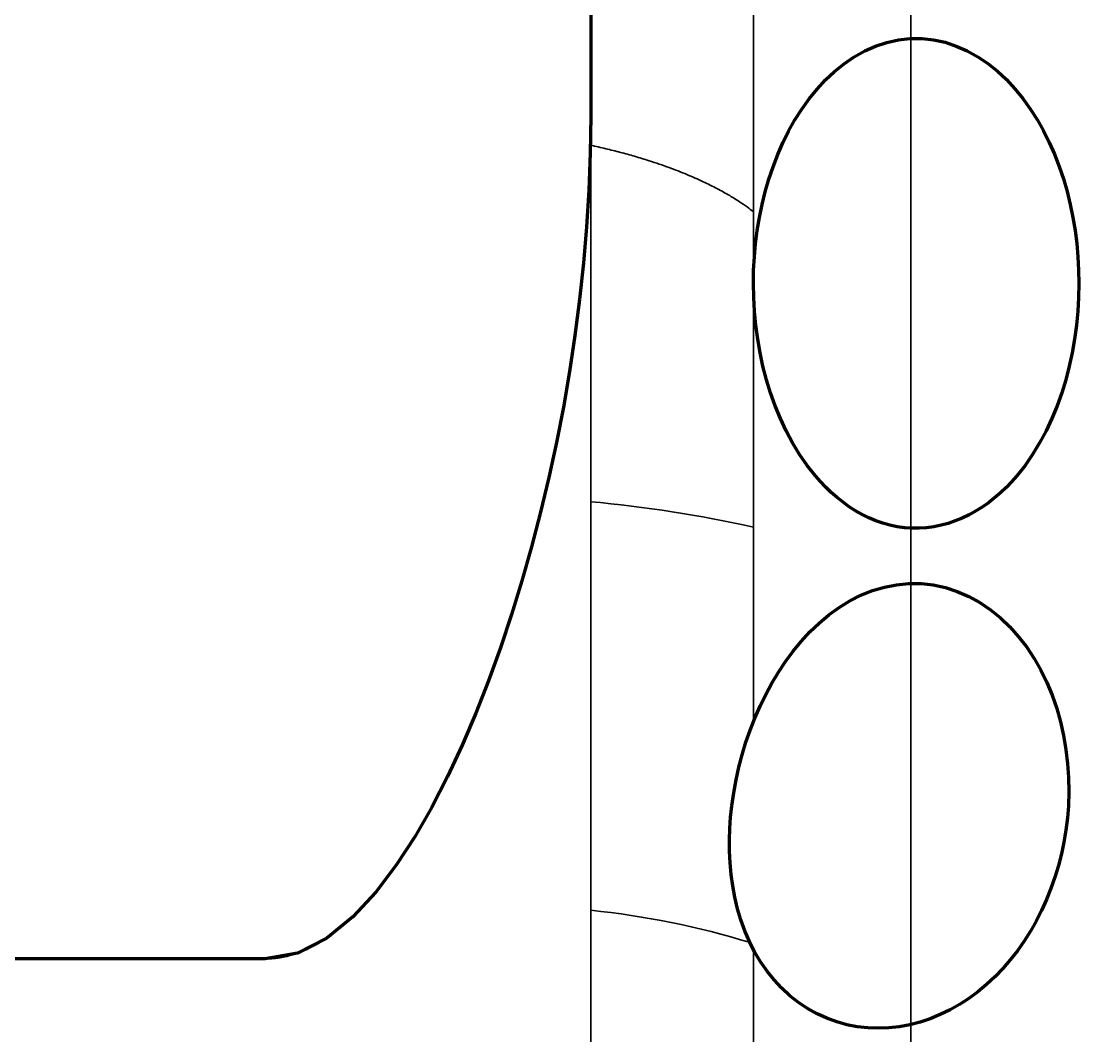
# Model space of a CAD drawing. Extents: x 23 to 417, y 3 to 294.
# Drawn here: x 146.487 to 147.007, y 95.929 to 96.428 of the extents above; entities that cross this region are included whole.
import ezdxf

# ---------------------------------------------------------------- set-up
doc = ezdxf.new("R2010")
doc.units = 0
doc.linetypes.add('DASHED', pattern=[15, 12, -3])
doc.layers.get('0').update_dxf_attribs({"lineweight": 13})

# ---------------------------------------------------------------- blocks, each defined once
blk = doc.blocks.new('BLOCK4554')
at = {"color": 7, "lineweight": 35}
blk.add_line((31.22, -6.5075), (31.22, -63.5075), dxfattribs=at)
at = {"color": 7, "lineweight": 35, "ltscale": 0.087136}
blk.add_line((30.4333, -14.6552), (30.4333, -11.1697), dxfattribs=at)
at = {"color": 7, "lineweight": 35, "ltscale": 0.045038}
blk.add_line((30.8333, -15.0658), (30.8333, -13.2643), dxfattribs=at)
at = {"color": 7, "lineweight": 35, "ltscale": 0.094332}
blk.add_line((30.4333, -18.4285), (30.4333, -14.6552), dxfattribs=at)
at = {"color": 7, "lineweight": 35, "ltscale": 0.033789}
blk.add_line((30.8333, -16.1431), (30.8333, -14.7916), dxfattribs=at)
at = {"color": 7, "lineweight": 35, "ltscale": 0.008818}
blk.add_line((30.8333, -17.0553), (30.8333, -16.7025), dxfattribs=at)
at = {"color": 7, "lineweight": 35, "ltscale": 0.21}
blk.add_line((21.2333, -16.7256), (29.6333, -16.7256), dxfattribs=at)
at = {"color": 7, "lineweight": 35}
for centre, radius, start, end in [((30.1402, -18.7874), 3.1986, 77.4855, 84.756), ((31.6099, -16.4528), 0.836, 154.2529, 172.9076), ((30.9197, -16.3109), 0.6888, 334.3028, 356.779), ((30.2297, -18.6204), 2.0245, 72.8747, 84.2285)]:
    blk.add_arc(centre, radius, start, end, dxfattribs=at)
for points, degree, knots in [([(31.6333, -15.0658), (31.6333, -14.9605), (31.618, -14.8552), (31.5873, -14.7527), (31.5162, -14.6139), (31.4069, -14.5184), (31.3679, -14.4936), (31.3095, -14.4701), (31.2487, -14.4636), (31.2314, -14.4632), (31.1967, -14.4651), (31.1627, -14.4726), (31.1455, -14.4778), (31.0824, -14.5025), (31.0258, -14.5444), (30.9891, -14.5827), (30.917, -14.6807), (30.8701, -14.7974), (30.8514, -14.8661), (30.8379, -14.9481), (30.8339, -15.0309), (30.8335, -15.0425), (30.8333, -15.0542), (30.8333, -15.0658)], 5, [0, 0, 0, 0, 0, 0, 0.744742, 0.744742, 0.744742, 1.096195, 1.096195, 1.096195, 1.232726, 1.232726, 1.232726, 1.373218, 1.373218, 1.373218, 1.765307, 1.765307, 1.765307, 2.269, 2.269, 2.269, 2.351403, 2.351403, 2.351403, 2.351403, 2.351403, 2.351403]), ([(29.6333, -16.7256), (29.6503, -16.7256), (29.6673, -16.724), (29.6845, -16.7206), (29.7278, -16.7083), (29.7682, -16.6871), (29.7924, -16.671), (29.8725, -16.6079), (29.9377, -16.5262), (29.9794, -16.4648), (30.0666, -16.3173), (30.1379, -16.1592), (30.1742, -16.0691), (30.2439, -15.8753), (30.3006, -15.6746), (30.327, -15.5679), (30.3786, -15.3256), (30.4129, -15.0768), (30.4262, -14.9374), (30.4333, -14.7967), (30.4333, -14.6552)], 5, [0, 0, 0, 0, 0, 0, 0.13608, 0.13608, 0.13608, 0.358259, 0.358259, 0.358259, 0.934728, 0.934728, 0.934728, 1.667076, 1.667076, 1.667076, 2.473026, 2.473026, 2.473026, 3.473246, 3.473246, 3.473246, 3.473246, 3.473246, 3.473246]), ([(30.4335, -14.7265), (30.4458, -14.7292), (30.4702, -14.7347), (30.5062, -14.7437), (30.5417, -14.7535), (30.5817, -14.7658), (30.6247, -14.7804), (30.669, -14.7977), (30.7085, -14.8151), (30.7437, -14.8325), (30.7733, -14.849), (30.7976, -14.8641), (30.817, -14.8774), (30.8282, -14.886), (30.8333, -14.8901)], 3, [0, 0, 0, 0, 0.0379337, 0.0750024, 0.1110979, 0.1485018, 0.2005719, 0.2473425, 0.2910748, 0.3301479, 0.3648475, 0.3929575, 0.4157533, 0.435348, 0.435348, 0.435348, 0.435348]), ([(30.9858, -15.5386), (30.9442, -15.4893), (30.91, -15.432), (30.8832, -15.3699), (30.8532, -15.2719), (30.8383, -15.1702), (30.835, -15.1354), (30.8333, -15.1006), (30.8333, -15.0658)], 5, [0, 0, 0, 0, 0, 0, 0.4822752, 0.4822752, 0.4822752, 0.7282079, 0.7282079, 0.7282079, 0.7282079, 0.7282079, 0.7282079]), ([(31.4808, -15.5386), (31.5224, -15.4893), (31.5566, -15.432), (31.5834, -15.3699), (31.6134, -15.2719), (31.6283, -15.1702), (31.6316, -15.1354), (31.6333, -15.1006), (31.6333, -15.0658)], 5, [0, 0, 0, 0, 0, 0, 0.4822752, 0.4822752, 0.4822752, 0.7282079, 0.7282079, 0.7282079, 0.7282079, 0.7282079, 0.7282079]), ([(31.4808, -15.5386), (31.4484, -15.5771), (31.4114, -15.6103), (31.3702, -15.6371), (31.3093, -15.6617), (31.2459, -15.6681), (31.2285, -15.6685), (31.1943, -15.6664), (31.1606, -15.6588), (31.144, -15.6537), (31.1153, -15.6424), (31.088, -15.6275), (31.0762, -15.6202), (31.0536, -15.6046), (31.0323, -15.5869), (31.022, -15.5775), (31.0086, -15.5642), (30.9958, -15.5501), (30.9924, -15.5463), (30.9891, -15.5425), (30.9858, -15.5386)], 5, [0, 0, 0, 0, 0, 0, 0.3710739, 0.3710739, 0.3710739, 0.5083123, 0.5083123, 0.5083123, 0.6446719, 0.6446719, 0.6446719, 0.7512568, 0.7512568, 0.7512568, 0.8578417, 0.8578417, 0.8578417, 0.8966144, 0.8966144, 0.8966144, 0.8966144, 0.8966144, 0.8966144]), ([(30.8569, -16.0897), (30.8633, -16.0765), (30.8701, -16.0635), (30.8771, -16.0506), (30.9011, -16.0095), (30.9286, -15.9705), (30.9494, -15.9449), (31.0054, -15.8856), (31.0723, -15.8399), (31.1159, -15.819), (31.1789, -15.8023), (31.2429, -15.8026), (31.2601, -15.804), (31.2939, -15.8092), (31.3269, -15.8192), (31.3432, -15.8254), (31.4086, -15.8556), (31.4665, -15.9041), (31.5041, -15.9494), (31.5649, -16.0505), (31.5983, -16.1675), (31.608, -16.2278), (31.611, -16.2889), (31.6075, -16.3496)], 5, [0.412971, 0.412971, 0.412971, 0.412971, 0.412971, 0.412971, 0.525083, 0.525083, 0.525083, 0.777744, 0.777744, 0.777744, 1.151712, 1.151712, 1.151712, 1.288344, 1.288344, 1.288344, 1.42442, 1.42442, 1.42442, 1.853249, 1.853249, 1.853249, 2.27546, 2.27546, 2.27546, 2.27546, 2.27546, 2.27546]), ([(30.7803, -16.3496), (30.776, -16.3842), (30.7735, -16.4192), (30.7731, -16.4547), (30.7767, -16.5239), (30.7902, -16.5928), (30.7993, -16.6257), (30.8167, -16.6725), (30.8401, -16.7158), (30.8482, -16.7292), (30.8653, -16.7549), (30.8847, -16.7785), (30.8949, -16.7898), (30.9192, -16.8138), (30.9457, -16.8345), (30.9613, -16.845), (31.0093, -16.8728), (31.0614, -16.8899), (31.0972, -16.8963), (31.1904, -16.9005), (31.2823, -16.8739), (31.3358, -16.8471), (31.4152, -16.7889), (31.4802, -16.7116), (31.5028, -16.6795), (31.5229, -16.6453), (31.5403, -16.6095)], 5, [0, 0, 0, 0, 0, 0, 0.260657, 0.260657, 0.260657, 0.505402, 0.505402, 0.505402, 0.619139, 0.619139, 0.619139, 0.732876, 0.732876, 0.732876, 0.877311, 0.877311, 0.877311, 1.166086, 1.166086, 1.166086, 1.61963, 1.61963, 1.61963, 1.901999, 1.901999, 1.901999, 1.901999, 1.901999, 1.901999])]:
    blk.add_open_spline(points, degree=degree, knots=knots, dxfattribs=at)
blk = doc.blocks.new('BLOCK4568')
at = {"color": 7, "linetype": 'DASHED', "lineweight": 140, "ltscale": 0.000758189}
blk.add_line((31.1552, -15.8121), (31.185, -15.8062), dxfattribs=at)
at = {"color": 7, "linetype": 'DASHED', "lineweight": 140, "ltscale": 0.000756392}
blk.add_line((31.185, -15.8062), (31.2151, -15.8033), dxfattribs=at)
at = {"color": 7, "linetype": 'DASHED', "lineweight": 140, "ltscale": 0.00075714}
blk.add_line((31.2151, -15.8033), (31.2454, -15.8035), dxfattribs=at)
at = {"color": 7, "linetype": 'DASHED', "lineweight": 140, "ltscale": 0.000758813}
blk.add_line((31.2454, -15.8035), (31.2756, -15.8069), dxfattribs=at)
at = {"color": 7, "linetype": 'DASHED', "lineweight": 140, "ltscale": 0.000759849}
blk.add_line((31.2756, -15.8069), (31.3053, -15.8133), dxfattribs=at)
at = {"color": 7, "linetype": 'DASHED', "lineweight": 140, "ltscale": 0.00076889}
blk.add_line((31.0703, -15.8461), (31.0977, -15.8322), dxfattribs=at)
at = {"color": 7, "linetype": 'DASHED', "lineweight": 140, "ltscale": 0.000764795}
blk.add_line((31.0977, -15.8322), (31.1261, -15.8208), dxfattribs=at)
at = {"color": 7, "linetype": 'DASHED', "lineweight": 140, "ltscale": 0.000761081}
blk.add_line((31.1261, -15.8208), (31.1552, -15.8121), dxfattribs=at)
at = {"color": 7, "linetype": 'DASHED', "lineweight": 140, "ltscale": 0.000765307}
blk.add_line((31.3053, -15.8133), (31.3344, -15.8227), dxfattribs=at)
at = {"color": 7, "linetype": 'DASHED', "lineweight": 140, "ltscale": 0.000771056}
blk.add_line((31.3344, -15.8227), (31.3627, -15.835), dxfattribs=at)
at = {"color": 7, "linetype": 'DASHED', "lineweight": 140, "ltscale": 0.00077311}
blk.add_line((31.0439, -15.8623), (31.0703, -15.8461), dxfattribs=at)
at = {"color": 7, "linetype": 'DASHED', "lineweight": 140, "ltscale": 0.000776531}
blk.add_line((31.3627, -15.835), (31.3898, -15.85), dxfattribs=at)
at = {"color": 7, "linetype": 'DASHED', "lineweight": 140, "ltscale": 0.000784246}
blk.add_line((31.3898, -15.85), (31.4158, -15.8676), dxfattribs=at)
at = {"color": 7, "linetype": 'DASHED', "lineweight": 140, "ltscale": 0.000780304}
blk.add_line((30.9948, -15.9006), (31.0187, -15.8806), dxfattribs=at)
at = {"color": 7, "linetype": 'DASHED', "lineweight": 140, "ltscale": 0.000776951}
blk.add_line((31.0187, -15.8806), (31.0439, -15.8623), dxfattribs=at)
at = {"color": 7, "linetype": 'DASHED', "lineweight": 140, "ltscale": 0.000792743}
blk.add_line((31.4158, -15.8676), (31.4404, -15.8876), dxfattribs=at)
at = {"color": 7, "linetype": 'DASHED', "lineweight": 140, "ltscale": 0.000783079}
blk.add_line((30.9722, -15.9223), (30.9948, -15.9006), dxfattribs=at)
at = {"color": 7, "linetype": 'DASHED', "lineweight": 140, "ltscale": 0.000801577}
blk.add_line((31.4404, -15.8876), (31.4636, -15.9098), dxfattribs=at)
at = {"color": 7, "linetype": 'DASHED', "lineweight": 140, "ltscale": 0.000810266}
blk.add_line((31.4636, -15.9098), (31.4851, -15.934), dxfattribs=at)
at = {"color": 7, "linetype": 'DASHED', "lineweight": 140, "ltscale": 0.000785384}
blk.add_line((30.9509, -15.9454), (30.9722, -15.9223), dxfattribs=at)
at = {"color": 7, "linetype": 'DASHED', "lineweight": 140, "ltscale": 0.000818641}
blk.add_line((31.4851, -15.934), (31.5051, -15.96), dxfattribs=at)
at = {"color": 7, "linetype": 'DASHED', "lineweight": 140, "ltscale": 0.000787108}
blk.add_line((30.9309, -15.9697), (30.9509, -15.9454), dxfattribs=at)
at = {"color": 7, "linetype": 'DASHED', "lineweight": 140, "ltscale": 0.000826419}
blk.add_line((31.5051, -15.96), (31.5233, -15.9875), dxfattribs=at)
at = {"color": 7, "linetype": 'DASHED', "lineweight": 140, "ltscale": 0.000788334}
blk.add_line((30.9122, -15.9951), (30.9309, -15.9697), dxfattribs=at)
at = {"color": 7, "linetype": 'DASHED', "lineweight": 140, "ltscale": 0.000833569}
blk.add_line((31.5233, -15.9875), (31.5399, -16.0165), dxfattribs=at)
at = {"color": 7, "linetype": 'DASHED', "lineweight": 140, "ltscale": 0.00078913}
blk.add_line((30.8948, -16.0214), (30.9122, -15.9951), dxfattribs=at)
at = {"color": 7, "linetype": 'DASHED', "lineweight": 140, "ltscale": 0.000789786}
blk.add_line((30.8786, -16.0485), (30.8948, -16.0214), dxfattribs=at)
at = {"color": 7, "linetype": 'DASHED', "lineweight": 140, "ltscale": 0.000840126}
blk.add_line((31.5399, -16.0165), (31.5546, -16.0467), dxfattribs=at)
at = {"color": 7, "linetype": 'DASHED', "lineweight": 140, "ltscale": 0.000790474}
blk.add_line((30.8636, -16.0763), (30.8786, -16.0485), dxfattribs=at)
at = {"color": 7, "linetype": 'DASHED', "lineweight": 140, "ltscale": 0.000846222}
blk.add_line((31.5546, -16.0467), (31.5676, -16.078), dxfattribs=at)
at = {"color": 7, "linetype": 'DASHED', "lineweight": 140, "ltscale": 0.000791268}
blk.add_line((30.8497, -16.1048), (30.8636, -16.0763), dxfattribs=at)
at = {"color": 7, "linetype": 'DASHED', "lineweight": 140, "ltscale": 0.000851881}
blk.add_line((31.5676, -16.078), (31.5788, -16.1101), dxfattribs=at)
at = {"color": 7, "linetype": 'DASHED', "lineweight": 140, "ltscale": 0.00079213}
blk.add_line((30.8371, -16.1339), (30.8497, -16.1048), dxfattribs=at)
at = {"color": 7, "linetype": 'DASHED', "lineweight": 140, "ltscale": 0.000856827}
blk.add_line((31.5788, -16.1101), (31.5882, -16.1431), dxfattribs=at)
at = {"color": 7, "linetype": 'DASHED', "lineweight": 140, "ltscale": 0.000793228}
blk.add_line((30.8255, -16.1634), (30.8371, -16.1339), dxfattribs=at)
at = {"color": 7, "linetype": 'DASHED', "lineweight": 140, "ltscale": 0.0008611}
blk.add_line((31.5882, -16.1431), (31.5958, -16.1767), dxfattribs=at)
at = {"color": 7, "linetype": 'DASHED', "lineweight": 140, "ltscale": 0.000794534}
blk.add_line((30.8151, -16.1934), (30.8255, -16.1634), dxfattribs=at)
at = {"color": 7, "linetype": 'DASHED', "lineweight": 140, "ltscale": 0.000796119}
blk.add_line((30.8059, -16.2239), (30.8151, -16.1934), dxfattribs=at)
at = {"color": 7, "linetype": 'DASHED', "lineweight": 140, "ltscale": 0.000864614}
blk.add_line((31.5958, -16.1767), (31.6017, -16.2108), dxfattribs=at)
at = {"color": 7, "linetype": 'DASHED', "lineweight": 140, "ltscale": 0.000798158}
blk.add_line((30.7977, -16.2548), (30.8059, -16.2239), dxfattribs=at)
at = {"color": 7, "linetype": 'DASHED', "lineweight": 140, "ltscale": 0.000867365}
blk.add_line((31.6017, -16.2108), (31.6058, -16.2452), dxfattribs=at)
at = {"color": 7, "linetype": 'DASHED', "lineweight": 140, "ltscale": 0.000869385}
blk.add_line((31.6058, -16.2452), (31.6081, -16.2799), dxfattribs=at)
at = {"color": 7, "linetype": 'DASHED', "lineweight": 140, "ltscale": 0.000800527}
blk.add_line((30.7907, -16.286), (30.7977, -16.2548), dxfattribs=at)
at = {"color": 7, "linetype": 'DASHED', "lineweight": 140, "ltscale": 0.000803474}
blk.add_line((30.7849, -16.3176), (30.7907, -16.286), dxfattribs=at)
at = {"color": 7, "linetype": 'DASHED', "lineweight": 140, "ltscale": 0.000870674}
blk.add_line((31.6081, -16.2799), (31.6086, -16.3147), dxfattribs=at)
at = {"color": 7, "linetype": 'DASHED', "lineweight": 140, "ltscale": 0.000806907}
blk.add_line((30.7803, -16.3496), (30.7849, -16.3176), dxfattribs=at)
at = {"color": 7, "linetype": 'DASHED', "lineweight": 140, "ltscale": 0.000871346}
blk.add_line((31.6086, -16.3147), (31.6075, -16.3496), dxfattribs=at)
at = {"color": 7, "linetype": 'DASHED', "lineweight": 140, "ltscale": 0.000694102}
blk.add_line((30.7773, -16.3772), (30.7803, -16.3496), dxfattribs=at)
at = {"color": 7, "linetype": 'DASHED', "lineweight": 140, "ltscale": 0.000746298}
blk.add_line((31.6075, -16.3496), (31.6051, -16.3793), dxfattribs=at)
at = {"color": 7, "linetype": 'DASHED', "lineweight": 140, "ltscale": 0.000697515}
blk.add_line((30.7754, -16.405), (30.7773, -16.3772), dxfattribs=at)
at = {"color": 7, "linetype": 'DASHED', "lineweight": 140, "ltscale": 0.000746587}
blk.add_line((31.6051, -16.3793), (31.6014, -16.409), dxfattribs=at)
at = {"color": 7, "linetype": 'DASHED', "lineweight": 140, "ltscale": 0.000700997}
blk.add_line((30.7745, -16.433), (30.7754, -16.405), dxfattribs=at)
at = {"color": 7, "linetype": 'DASHED', "lineweight": 140, "ltscale": 0.00074599}
blk.add_line((31.6014, -16.409), (31.5965, -16.4384), dxfattribs=at)
at = {"color": 7, "linetype": 'DASHED', "lineweight": 140, "ltscale": 0.000704587}
blk.add_line((30.7746, -16.4612), (30.7745, -16.433), dxfattribs=at)
at = {"color": 7, "linetype": 'DASHED', "lineweight": 140, "ltscale": 0.000744241}
blk.add_line((31.5965, -16.4384), (31.5904, -16.4675), dxfattribs=at)
at = {"color": 7, "linetype": 'DASHED', "lineweight": 140, "ltscale": 0.000707923}
blk.add_line((30.776, -16.4895), (30.7746, -16.4612), dxfattribs=at)
at = {"color": 7, "linetype": 'DASHED', "lineweight": 140, "ltscale": 0.000742274}
blk.add_line((31.5904, -16.4675), (31.5831, -16.4963), dxfattribs=at)
at = {"color": 7, "linetype": 'DASHED', "lineweight": 140, "ltscale": 0.000711067}
blk.add_line((30.7785, -16.5178), (30.776, -16.4895), dxfattribs=at)
at = {"color": 7, "linetype": 'DASHED', "lineweight": 140, "ltscale": 0.000740305}
blk.add_line((31.5831, -16.4963), (31.5745, -16.5247), dxfattribs=at)
at = {"color": 7, "linetype": 'DASHED', "lineweight": 140, "ltscale": 0.000713834}
blk.add_line((30.7824, -16.5461), (30.7785, -16.5178), dxfattribs=at)
at = {"color": 7, "linetype": 'DASHED', "lineweight": 140, "ltscale": 0.000738058}
blk.add_line((31.5745, -16.5247), (31.5648, -16.5525), dxfattribs=at)
at = {"color": 7, "linetype": 'DASHED', "lineweight": 140, "ltscale": 0.000716182}
blk.add_line((30.7876, -16.5743), (30.7824, -16.5461), dxfattribs=at)
at = {"color": 7, "linetype": 'DASHED', "lineweight": 140, "ltscale": 0.000735431}
blk.add_line((31.5648, -16.5525), (31.5538, -16.5798), dxfattribs=at)
at = {"color": 7, "linetype": 'DASHED', "lineweight": 140, "ltscale": 0.000717552}
blk.add_line((30.7943, -16.6022), (30.7876, -16.5743), dxfattribs=at)
at = {"color": 7, "linetype": 'DASHED', "lineweight": 140, "ltscale": 0.000732428}
blk.add_line((31.5538, -16.5798), (31.5418, -16.6065), dxfattribs=at)
at = {"color": 7, "linetype": 'DASHED', "lineweight": 140, "ltscale": 0.000717991}
blk.add_line((30.8025, -16.6297), (30.7943, -16.6022), dxfattribs=at)
at = {"color": 7, "linetype": 'DASHED', "lineweight": 140, "ltscale": 0.000729071}
blk.add_line((31.5418, -16.6065), (31.5285, -16.6325), dxfattribs=at)
at = {"color": 7, "linetype": 'DASHED', "lineweight": 140, "ltscale": 0.00071713}
blk.add_line((30.8122, -16.6567), (30.8025, -16.6297), dxfattribs=at)
at = {"color": 7, "linetype": 'DASHED', "lineweight": 140, "ltscale": 0.000725253}
blk.add_line((31.5285, -16.6325), (31.5142, -16.6577), dxfattribs=at)
at = {"color": 7, "linetype": 'DASHED', "lineweight": 140, "ltscale": 0.000715047}
blk.add_line((30.8235, -16.683), (30.8122, -16.6567), dxfattribs=at)
at = {"color": 7, "linetype": 'DASHED', "lineweight": 140, "ltscale": 0.000721149}
blk.add_line((31.5142, -16.6577), (31.4987, -16.6821), dxfattribs=at)
at = {"color": 7, "linetype": 'DASHED', "lineweight": 140, "ltscale": 0.000712031}
blk.add_line((30.8364, -16.7084), (30.8235, -16.683), dxfattribs=at)
at = {"color": 7, "linetype": 'DASHED', "lineweight": 140, "ltscale": 0.000716671}
blk.add_line((31.4987, -16.6821), (31.4822, -16.7055), dxfattribs=at)
at = {"color": 7, "linetype": 'DASHED', "lineweight": 140, "ltscale": 0.000708396}
blk.add_line((30.8509, -16.7327), (30.8364, -16.7084), dxfattribs=at)
at = {"color": 7, "linetype": 'DASHED', "lineweight": 140, "ltscale": 0.000711948}
blk.add_line((31.4822, -16.7055), (31.4647, -16.728), dxfattribs=at)
at = {"color": 7, "linetype": 'DASHED', "lineweight": 140, "ltscale": 0.000701722}
blk.add_line((30.8669, -16.7558), (30.8509, -16.7327), dxfattribs=at)
at = {"color": 7, "linetype": 'DASHED', "lineweight": 140, "ltscale": 0.000706996}
blk.add_line((31.4647, -16.728), (31.4462, -16.7494), dxfattribs=at)
at = {"color": 7, "linetype": 'DASHED', "lineweight": 140, "ltscale": 0.000695273}
blk.add_line((30.8844, -16.7774), (30.8669, -16.7558), dxfattribs=at)
at = {"color": 7, "linetype": 'DASHED', "lineweight": 140, "ltscale": 0.000696531}
blk.add_line((31.4267, -16.7696), (31.4063, -16.7886), dxfattribs=at)
at = {"color": 7, "linetype": 'DASHED', "lineweight": 140, "ltscale": 0.000701818}
blk.add_line((31.4462, -16.7494), (31.4267, -16.7696), dxfattribs=at)
at = {"color": 7, "linetype": 'DASHED', "lineweight": 140, "ltscale": 0.000688995}
blk.add_line((30.9032, -16.7976), (30.8844, -16.7774), dxfattribs=at)
at = {"color": 7, "linetype": 'DASHED', "lineweight": 140, "ltscale": 0.000691172}
blk.add_line((31.4063, -16.7886), (31.3851, -16.8063), dxfattribs=at)
at = {"color": 7, "linetype": 'DASHED', "lineweight": 140, "ltscale": 0.000680659}
blk.add_line((30.9232, -16.816), (30.9032, -16.7976), dxfattribs=at)
at = {"color": 7, "linetype": 'DASHED', "lineweight": 140, "ltscale": 0.000674549}
blk.add_line((30.9445, -16.8327), (30.9232, -16.816), dxfattribs=at)
at = {"color": 7, "linetype": 'DASHED', "lineweight": 140, "ltscale": 0.000685773}
blk.add_line((31.3851, -16.8063), (31.363, -16.8226), dxfattribs=at)
at = {"color": 7, "linetype": 'DASHED', "lineweight": 140, "ltscale": 0.000668845}
blk.add_line((30.9667, -16.8475), (30.9445, -16.8327), dxfattribs=at)
at = {"color": 7, "linetype": 'DASHED', "lineweight": 140, "ltscale": 0.000661933}
blk.add_line((30.9898, -16.8604), (30.9667, -16.8475), dxfattribs=at)
at = {"color": 7, "linetype": 'DASHED', "lineweight": 140, "ltscale": 0.000675005}
blk.add_line((31.3402, -16.8374), (31.3168, -16.8508), dxfattribs=at)
at = {"color": 7, "linetype": 'DASHED', "lineweight": 140, "ltscale": 0.000680334}
blk.add_line((31.363, -16.8226), (31.3402, -16.8374), dxfattribs=at)
at = {"color": 7, "linetype": 'DASHED', "lineweight": 140, "ltscale": 0.000656147}
blk.add_line((31.0137, -16.8713), (30.9898, -16.8604), dxfattribs=at)
at = {"color": 7, "linetype": 'DASHED', "lineweight": 140, "ltscale": 0.000652154}
blk.add_line((31.0382, -16.8803), (31.0137, -16.8713), dxfattribs=at)
at = {"color": 7, "linetype": 'DASHED', "lineweight": 140, "ltscale": 0.000660336}
blk.add_line((31.2681, -16.8726), (31.243, -16.881), dxfattribs=at)
at = {"color": 7, "linetype": 'DASHED', "lineweight": 140, "ltscale": 0.000664892}
blk.add_line((31.2927, -16.8625), (31.2681, -16.8726), dxfattribs=at)
at = {"color": 7, "linetype": 'DASHED', "lineweight": 140, "ltscale": 0.000669781}
blk.add_line((31.3168, -16.8508), (31.2927, -16.8625), dxfattribs=at)
at = {"color": 7, "linetype": 'DASHED', "lineweight": 140, "ltscale": 0.000649259}
blk.add_line((31.0632, -16.8872), (31.0382, -16.8803), dxfattribs=at)
at = {"color": 7, "linetype": 'DASHED', "lineweight": 140, "ltscale": 0.000647452}
blk.add_line((31.0887, -16.8922), (31.0632, -16.8872), dxfattribs=at)
at = {"color": 7, "linetype": 'DASHED', "lineweight": 140, "ltscale": 0.000646571}
blk.add_line((31.1143, -16.8951), (31.0887, -16.8922), dxfattribs=at)
at = {"color": 7, "linetype": 'DASHED', "lineweight": 140, "ltscale": 0.000646781}
blk.add_line((31.1402, -16.8961), (31.1143, -16.8951), dxfattribs=at)
at = {"color": 7, "linetype": 'DASHED', "lineweight": 140, "ltscale": 0.000647938}
blk.add_line((31.1661, -16.8952), (31.1402, -16.8961), dxfattribs=at)
at = {"color": 7, "linetype": 'DASHED', "lineweight": 140, "ltscale": 0.000649951}
blk.add_line((31.1919, -16.8923), (31.1661, -16.8952), dxfattribs=at)
at = {"color": 7, "linetype": 'DASHED', "lineweight": 140, "ltscale": 0.00065276}
blk.add_line((31.2176, -16.8876), (31.1919, -16.8923), dxfattribs=at)
at = {"color": 7, "linetype": 'DASHED', "lineweight": 140, "ltscale": 0.000656256}
blk.add_line((31.243, -16.881), (31.2176, -16.8876), dxfattribs=at)
blk = doc.blocks.new('BLOCK4572')
at = {"color": 7, "linetype": 'DASHED', "lineweight": 140, "ltscale": 0.00073023}
blk.add_line((31.1338, -14.4829), (31.1615, -14.4738), dxfattribs=at)
at = {"color": 7, "linetype": 'DASHED', "lineweight": 140, "ltscale": 0.000724981}
blk.add_line((31.1615, -14.4738), (31.1898, -14.4676), dxfattribs=at)
at = {"color": 7, "linetype": 'DASHED', "lineweight": 140, "ltscale": 0.000721234}
blk.add_line((31.1898, -14.4676), (31.2185, -14.4644), dxfattribs=at)
at = {"color": 7, "linetype": 'DASHED', "lineweight": 140, "ltscale": 0.000722361}
blk.add_line((31.2185, -14.4644), (31.2474, -14.4644), dxfattribs=at)
at = {"color": 7, "linetype": 'DASHED', "lineweight": 140, "ltscale": 0.000722284}
blk.add_line((31.2474, -14.4644), (31.2761, -14.4675), dxfattribs=at)
at = {"color": 7, "linetype": 'DASHED', "lineweight": 140, "ltscale": 0.000723369}
blk.add_line((31.2761, -14.4675), (31.3044, -14.4736), dxfattribs=at)
at = {"color": 7, "linetype": 'DASHED', "lineweight": 140, "ltscale": 0.000727644}
blk.add_line((31.3044, -14.4736), (31.3321, -14.4827), dxfattribs=at)
at = {"color": 7, "linetype": 'DASHED', "lineweight": 140, "ltscale": 0.000739544}
blk.add_line((31.0811, -14.5093), (31.107, -14.4948), dxfattribs=at)
at = {"color": 7, "linetype": 'DASHED', "lineweight": 140, "ltscale": 0.000733645}
blk.add_line((31.107, -14.4948), (31.1338, -14.4829), dxfattribs=at)
at = {"color": 7, "linetype": 'DASHED', "lineweight": 140, "ltscale": 0.000733306}
blk.add_line((31.3321, -14.4827), (31.3589, -14.4945), dxfattribs=at)
at = {"color": 7, "linetype": 'DASHED', "lineweight": 140, "ltscale": 0.000739763}
blk.add_line((31.3589, -14.4945), (31.3848, -14.5089), dxfattribs=at)
at = {"color": 7, "linetype": 'DASHED', "lineweight": 140, "ltscale": 0.000754163}
blk.add_line((31.0329, -14.545), (31.0564, -14.5261), dxfattribs=at)
at = {"color": 7, "linetype": 'DASHED', "lineweight": 140, "ltscale": 0.00074677}
blk.add_line((31.0564, -14.5261), (31.0811, -14.5093), dxfattribs=at)
at = {"color": 7, "linetype": 'DASHED', "lineweight": 140, "ltscale": 0.000746664}
blk.add_line((31.3848, -14.5089), (31.4095, -14.5256), dxfattribs=at)
at = {"color": 7, "linetype": 'DASHED', "lineweight": 140, "ltscale": 0.000753527}
blk.add_line((31.4095, -14.5256), (31.4331, -14.5444), dxfattribs=at)
at = {"color": 7, "linetype": 'DASHED', "lineweight": 140, "ltscale": 0.000761428}
blk.add_line((31.0107, -14.5658), (31.0329, -14.545), dxfattribs=at)
at = {"color": 7, "linetype": 'DASHED', "lineweight": 140, "ltscale": 0.000760096}
blk.add_line((31.4331, -14.5444), (31.4553, -14.5652), dxfattribs=at)
at = {"color": 7, "linetype": 'DASHED', "lineweight": 140, "ltscale": 0.000768152}
blk.add_line((30.9898, -14.5883), (31.0107, -14.5658), dxfattribs=at)
at = {"color": 7, "linetype": 'DASHED', "lineweight": 140, "ltscale": 0.000766493}
blk.add_line((31.4553, -14.5652), (31.4762, -14.5876), dxfattribs=at)
at = {"color": 7, "linetype": 'DASHED', "lineweight": 140, "ltscale": 0.000774119}
blk.add_line((30.9703, -14.6124), (30.9898, -14.5883), dxfattribs=at)
at = {"color": 7, "linetype": 'DASHED', "lineweight": 140, "ltscale": 0.000772765}
blk.add_line((31.4762, -14.5876), (31.4957, -14.6116), dxfattribs=at)
at = {"color": 7, "linetype": 'DASHED', "lineweight": 140, "ltscale": 0.000779086}
blk.add_line((31.4957, -14.6116), (31.5139, -14.6369), dxfattribs=at)
at = {"color": 7, "linetype": 'DASHED', "lineweight": 140, "ltscale": 0.000784248}
blk.add_line((30.9354, -14.6642), (30.9522, -14.6377), dxfattribs=at)
at = {"color": 7, "linetype": 'DASHED', "lineweight": 140, "ltscale": 0.000779413}
blk.add_line((30.9522, -14.6377), (30.9703, -14.6124), dxfattribs=at)
at = {"color": 7, "linetype": 'DASHED', "lineweight": 140, "ltscale": 0.000785091}
blk.add_line((31.5139, -14.6369), (31.5307, -14.6634), dxfattribs=at)
at = {"color": 7, "linetype": 'DASHED', "lineweight": 140, "ltscale": 0.000790663}
blk.add_line((31.5307, -14.6634), (31.5462, -14.691), dxfattribs=at)
at = {"color": 7, "linetype": 'DASHED', "lineweight": 140, "ltscale": 0.000788832}
blk.add_line((30.92, -14.6918), (30.9354, -14.6642), dxfattribs=at)
at = {"color": 7, "linetype": 'DASHED', "lineweight": 140, "ltscale": 0.000793329}
blk.add_line((30.9059, -14.7202), (30.92, -14.6918), dxfattribs=at)
at = {"color": 7, "linetype": 'DASHED', "lineweight": 140, "ltscale": 0.000795651}
blk.add_line((31.5462, -14.691), (31.5604, -14.7195), dxfattribs=at)
at = {"color": 7, "linetype": 'DASHED', "lineweight": 140, "ltscale": 0.000797339}
blk.add_line((30.8931, -14.7494), (30.9059, -14.7202), dxfattribs=at)
at = {"color": 7, "linetype": 'DASHED', "lineweight": 140, "ltscale": 0.000800071}
blk.add_line((31.5604, -14.7195), (31.5733, -14.7488), dxfattribs=at)
at = {"color": 7, "linetype": 'DASHED', "lineweight": 140, "ltscale": 0.000800909}
blk.add_line((30.8815, -14.7793), (30.8931, -14.7494), dxfattribs=at)
at = {"color": 7, "linetype": 'DASHED', "lineweight": 140, "ltscale": 0.00080384}
blk.add_line((31.5733, -14.7488), (31.5849, -14.7788), dxfattribs=at)
at = {"color": 7, "linetype": 'DASHED', "lineweight": 140, "ltscale": 0.000804032}
blk.add_line((30.8713, -14.8098), (30.8815, -14.7793), dxfattribs=at)
at = {"color": 7, "linetype": 'DASHED', "lineweight": 140, "ltscale": 0.000806989}
blk.add_line((31.5849, -14.7788), (31.5952, -14.8093), dxfattribs=at)
at = {"color": 7, "linetype": 'DASHED', "lineweight": 140, "ltscale": 0.000806697}
blk.add_line((30.8623, -14.8408), (30.8713, -14.8098), dxfattribs=at)
at = {"color": 7, "linetype": 'DASHED', "lineweight": 140, "ltscale": 0.000809479}
blk.add_line((31.5952, -14.8093), (31.6042, -14.8404), dxfattribs=at)
at = {"color": 7, "linetype": 'DASHED', "lineweight": 140, "ltscale": 0.000808906}
blk.add_line((30.8546, -14.8722), (30.8623, -14.8408), dxfattribs=at)
at = {"color": 7, "linetype": 'DASHED', "lineweight": 140, "ltscale": 0.000811427}
blk.add_line((31.6042, -14.8404), (31.612, -14.872), dxfattribs=at)
at = {"color": 7, "linetype": 'DASHED', "lineweight": 140, "ltscale": 0.000812891}
blk.add_line((31.612, -14.872), (31.6185, -14.9038), dxfattribs=at)
at = {"color": 7, "linetype": 'DASHED', "lineweight": 140, "ltscale": 0.000810702}
blk.add_line((30.848, -14.904), (30.8546, -14.8722), dxfattribs=at)
at = {"color": 7, "linetype": 'DASHED', "lineweight": 140, "ltscale": 0.00081216}
blk.add_line((30.8427, -14.936), (30.848, -14.904), dxfattribs=at)
at = {"color": 7, "linetype": 'DASHED', "lineweight": 140, "ltscale": 0.000813892}
blk.add_line((31.6185, -14.9038), (31.6239, -14.9359), dxfattribs=at)
at = {"color": 7, "linetype": 'DASHED', "lineweight": 140, "ltscale": 0.000813238}
blk.add_line((30.8386, -14.9683), (30.8427, -14.936), dxfattribs=at)
at = {"color": 7, "linetype": 'DASHED', "lineweight": 140, "ltscale": 0.000814522}
blk.add_line((31.6239, -14.9359), (31.628, -14.9682), dxfattribs=at)
at = {"color": 7, "linetype": 'DASHED', "lineweight": 140, "ltscale": 0.000814094}
blk.add_line((30.8357, -15.0007), (30.8386, -14.9683), dxfattribs=at)
at = {"color": 7, "linetype": 'DASHED', "lineweight": 140, "ltscale": 0.000814843}
blk.add_line((31.628, -14.9682), (31.631, -15.0007), dxfattribs=at)
at = {"color": 7, "linetype": 'DASHED', "lineweight": 140, "ltscale": 0.0008147}
blk.add_line((30.8339, -15.0332), (30.8357, -15.0007), dxfattribs=at)
at = {"color": 7, "linetype": 'DASHED', "lineweight": 140, "ltscale": 0.000814986}
blk.add_line((31.631, -15.0007), (31.6327, -15.0332), dxfattribs=at)
at = {"color": 7, "linetype": 'DASHED', "lineweight": 140, "ltscale": 0.000815023}
blk.add_line((30.8333, -15.0658), (30.8339, -15.0332), dxfattribs=at)
at = {"color": 7, "linetype": 'DASHED', "lineweight": 140, "ltscale": 0.000814999}
blk.add_line((31.6327, -15.0332), (31.6333, -15.0658), dxfattribs=at)
at = {"color": 7, "linetype": 'DASHED', "lineweight": 140, "ltscale": 0.000858294}
blk.add_line((30.834, -15.1002), (30.8333, -15.0658), dxfattribs=at)
at = {"color": 7, "linetype": 'DASHED', "lineweight": 140, "ltscale": 0.000858295}
blk.add_line((31.6333, -15.0658), (31.6326, -15.1002), dxfattribs=at)
at = {"color": 7, "linetype": 'DASHED', "lineweight": 140, "ltscale": 0.000858608}
blk.add_line((30.8359, -15.1345), (30.834, -15.1002), dxfattribs=at)
at = {"color": 7, "linetype": 'DASHED', "lineweight": 140, "ltscale": 0.000858605}
blk.add_line((31.6326, -15.1002), (31.6307, -15.1345), dxfattribs=at)
at = {"color": 7, "linetype": 'DASHED', "lineweight": 140, "ltscale": 0.000858325}
for p, q in [((30.8392, -15.1686), (30.8359, -15.1345)), ((31.6307, -15.1345), (31.6274, -15.1686))]:
    blk.add_line(p, q, dxfattribs=at)
at = {"color": 7, "linetype": 'DASHED', "lineweight": 140, "ltscale": 0.000856901}
for p, q in [((30.8438, -15.2026), (30.8392, -15.1686)), ((31.6274, -15.1686), (31.6228, -15.2026))]:
    blk.add_line(p, q, dxfattribs=at)
at = {"color": 7, "linetype": 'DASHED', "lineweight": 140, "ltscale": 0.000854766}
for p, q in [((30.8497, -15.2363), (30.8438, -15.2026)), ((31.6228, -15.2026), (31.6169, -15.2363))]:
    blk.add_line(p, q, dxfattribs=at)
at = {"color": 7, "linetype": 'DASHED', "lineweight": 140, "ltscale": 0.000852757}
for p, q in [((30.8569, -15.2696), (30.8497, -15.2363)), ((31.6169, -15.2363), (31.6097, -15.2696))]:
    blk.add_line(p, q, dxfattribs=at)
at = {"color": 7, "linetype": 'DASHED', "lineweight": 140, "ltscale": 0.000850771}
for p, q in [((30.8655, -15.3025), (30.8569, -15.2696)), ((31.6097, -15.2696), (31.6011, -15.3025))]:
    blk.add_line(p, q, dxfattribs=at)
at = {"color": 7, "linetype": 'DASHED', "lineweight": 140, "ltscale": 0.000848384}
for p, q in [((30.8755, -15.335), (30.8655, -15.3025)), ((31.6011, -15.3025), (31.5911, -15.335))]:
    blk.add_line(p, q, dxfattribs=at)
at = {"color": 7, "linetype": 'DASHED', "lineweight": 140, "ltscale": 0.000845591}
for p, q in [((30.8869, -15.3668), (30.8755, -15.335)), ((31.5911, -15.335), (31.5797, -15.3668))]:
    blk.add_line(p, q, dxfattribs=at)
at = {"color": 7, "linetype": 'DASHED', "lineweight": 140, "ltscale": 0.000842187}
for p, q in [((30.8997, -15.398), (30.8869, -15.3668)), ((31.5797, -15.3668), (31.5669, -15.398))]:
    blk.add_line(p, q, dxfattribs=at)
at = {"color": 7, "linetype": 'DASHED', "lineweight": 140, "ltscale": 0.000838121}
for p, q in [((30.914, -15.4283), (30.8997, -15.398)), ((31.5669, -15.398), (31.5526, -15.4283))]:
    blk.add_line(p, q, dxfattribs=at)
at = {"color": 7, "linetype": 'DASHED', "lineweight": 140, "ltscale": 0.000833327}
for p, q in [((30.9297, -15.4577), (30.914, -15.4283)), ((31.5526, -15.4283), (31.5369, -15.4577))]:
    blk.add_line(p, q, dxfattribs=at)
at = {"color": 7, "linetype": 'DASHED', "lineweight": 140, "ltscale": 0.000827903}
for p, q in [((30.9469, -15.486), (30.9297, -15.4577)), ((31.5369, -15.4577), (31.5197, -15.486))]:
    blk.add_line(p, q, dxfattribs=at)
at = {"color": 7, "linetype": 'DASHED', "lineweight": 140, "ltscale": 0.000821827}
for p, q in [((30.9656, -15.513), (30.9469, -15.486)), ((31.5197, -15.486), (31.501, -15.513))]:
    blk.add_line(p, q, dxfattribs=at)
at = {"color": 7, "linetype": 'DASHED', "lineweight": 140, "ltscale": 0.000815244}
for p, q in [((30.9858, -15.5386), (30.9656, -15.513)), ((31.501, -15.513), (31.4808, -15.5386))]:
    blk.add_line(p, q, dxfattribs=at)
at = {"color": 7, "linetype": 'DASHED', "lineweight": 140, "ltscale": 0.000472444}
blk.add_line((30.9983, -15.5528), (30.9858, -15.5386), dxfattribs=at)
at = {"color": 7, "linetype": 'DASHED', "lineweight": 140, "ltscale": 0.00048838}
blk.add_line((31.4808, -15.5386), (31.4679, -15.5533), dxfattribs=at)
at = {"color": 7, "linetype": 'DASHED', "lineweight": 140, "ltscale": 0.000471808}
blk.add_line((31.0113, -15.5665), (30.9983, -15.5528), dxfattribs=at)
at = {"color": 7, "linetype": 'DASHED', "lineweight": 140, "ltscale": 0.000471372}
blk.add_line((31.0248, -15.5796), (31.0113, -15.5665), dxfattribs=at)
at = {"color": 7, "linetype": 'DASHED', "lineweight": 140, "ltscale": 0.000482015}
blk.add_line((31.4544, -15.5673), (31.4404, -15.5806), dxfattribs=at)
at = {"color": 7, "linetype": 'DASHED', "lineweight": 140, "ltscale": 0.000485203}
blk.add_line((31.4679, -15.5533), (31.4544, -15.5673), dxfattribs=at)
at = {"color": 7, "linetype": 'DASHED', "lineweight": 140, "ltscale": 0.000470338}
blk.add_line((31.0389, -15.5921), (31.0248, -15.5796), dxfattribs=at)
at = {"color": 7, "linetype": 'DASHED', "lineweight": 140, "ltscale": 0.000468421}
blk.add_line((31.0536, -15.6038), (31.0389, -15.5921), dxfattribs=at)
at = {"color": 7, "linetype": 'DASHED', "lineweight": 140, "ltscale": 0.000475517}
blk.add_line((31.426, -15.5931), (31.411, -15.6048), dxfattribs=at)
at = {"color": 7, "linetype": 'DASHED', "lineweight": 140, "ltscale": 0.000478757}
blk.add_line((31.4404, -15.5806), (31.426, -15.5931), dxfattribs=at)
at = {"color": 7, "linetype": 'DASHED', "lineweight": 140, "ltscale": 0.000466811}
blk.add_line((31.0687, -15.6147), (31.0536, -15.6038), dxfattribs=at)
at = {"color": 7, "linetype": 'DASHED', "lineweight": 140, "ltscale": 0.000465647}
blk.add_line((31.0844, -15.6248), (31.0687, -15.6147), dxfattribs=at)
at = {"color": 7, "linetype": 'DASHED', "lineweight": 140, "ltscale": 0.000463492}
blk.add_line((31.1005, -15.634), (31.0844, -15.6248), dxfattribs=at)
at = {"color": 7, "linetype": 'DASHED', "lineweight": 140, "ltscale": 0.00046587}
blk.add_line((31.3796, -15.6256), (31.3633, -15.6346), dxfattribs=at)
at = {"color": 7, "linetype": 'DASHED', "lineweight": 140, "ltscale": 0.000469004}
blk.add_line((31.3955, -15.6157), (31.3796, -15.6256), dxfattribs=at)
at = {"color": 7, "linetype": 'DASHED', "lineweight": 140, "ltscale": 0.000472265}
blk.add_line((31.411, -15.6048), (31.3955, -15.6157), dxfattribs=at)
at = {"color": 7, "linetype": 'DASHED', "lineweight": 140, "ltscale": 0.0004609}
blk.add_line((31.117, -15.6421), (31.1005, -15.634), dxfattribs=at)
at = {"color": 7, "linetype": 'DASHED', "lineweight": 140, "ltscale": 0.00045932}
blk.add_line((31.134, -15.6492), (31.117, -15.6421), dxfattribs=at)
at = {"color": 7, "linetype": 'DASHED', "lineweight": 140, "ltscale": 0.000458466}
blk.add_line((31.1513, -15.6552), (31.134, -15.6492), dxfattribs=at)
at = {"color": 7, "linetype": 'DASHED', "lineweight": 140, "ltscale": 0.000457607}
blk.add_line((31.3296, -15.6496), (31.3123, -15.6555), dxfattribs=at)
at = {"color": 7, "linetype": 'DASHED', "lineweight": 140, "ltscale": 0.000460093}
blk.add_line((31.3466, -15.6426), (31.3296, -15.6496), dxfattribs=at)
at = {"color": 7, "linetype": 'DASHED', "lineweight": 140, "ltscale": 0.000462872}
blk.add_line((31.3633, -15.6346), (31.3466, -15.6426), dxfattribs=at)
at = {"color": 7, "linetype": 'DASHED', "lineweight": 140, "ltscale": 0.00045681}
blk.add_line((31.1689, -15.6601), (31.1513, -15.6552), dxfattribs=at)
at = {"color": 7, "linetype": 'DASHED', "lineweight": 140, "ltscale": 0.000454387}
blk.add_line((31.1867, -15.6638), (31.1689, -15.6601), dxfattribs=at)
at = {"color": 7, "linetype": 'DASHED', "lineweight": 140, "ltscale": 0.000452674}
blk.add_line((31.2046, -15.6663), (31.1867, -15.6638), dxfattribs=at)
at = {"color": 7, "linetype": 'DASHED', "lineweight": 140, "ltscale": 0.000452722}
blk.add_line((31.2227, -15.6675), (31.2046, -15.6663), dxfattribs=at)
at = {"color": 7, "linetype": 'DASHED', "lineweight": 140, "ltscale": 0.000453329}
blk.add_line((31.2408, -15.6675), (31.2227, -15.6675), dxfattribs=at)
at = {"color": 7, "linetype": 'DASHED', "lineweight": 140, "ltscale": 0.000453346}
blk.add_line((31.2589, -15.6663), (31.2408, -15.6675), dxfattribs=at)
at = {"color": 7, "linetype": 'DASHED', "lineweight": 140, "ltscale": 0.000453103}
blk.add_line((31.2769, -15.6639), (31.2589, -15.6663), dxfattribs=at)
at = {"color": 7, "linetype": 'DASHED', "lineweight": 140, "ltscale": 0.000453799}
blk.add_line((31.2947, -15.6603), (31.2769, -15.6639), dxfattribs=at)
at = {"color": 7, "linetype": 'DASHED', "lineweight": 140, "ltscale": 0.000455494}
blk.add_line((31.3123, -15.6555), (31.2947, -15.6603), dxfattribs=at)
blk = doc.blocks.new('BLOCK4574')
at = {"color": 7, "linetype": 'DASHED', "lineweight": 140, "ltscale": 0.087136}
blk.add_line((30.4333, -11.1697), (30.4333, -14.6552), dxfattribs=at)
at = {"color": 7, "linetype": 'DASHED', "lineweight": 140, "ltscale": 0.002271}
blk.add_line((30.4333, -14.6552), (30.4321, -14.746), dxfattribs=at)
at = {"color": 7, "linetype": 'DASHED', "lineweight": 140, "ltscale": 0.002265}
blk.add_line((30.4321, -14.746), (30.4287, -14.8366), dxfattribs=at)
at = {"color": 7, "linetype": 'DASHED', "lineweight": 140, "ltscale": 0.002258}
blk.add_line((30.4287, -14.8366), (30.4232, -14.9267), dxfattribs=at)
at = {"color": 7, "linetype": 'DASHED', "lineweight": 140, "ltscale": 0.002251}
blk.add_line((30.4232, -14.9267), (30.4156, -15.0164), dxfattribs=at)
at = {"color": 7, "linetype": 'DASHED', "lineweight": 140, "ltscale": 0.002243}
blk.add_line((30.4156, -15.0164), (30.406, -15.1057), dxfattribs=at)
at = {"color": 7, "linetype": 'DASHED', "lineweight": 140, "ltscale": 0.002236}
blk.add_line((30.406, -15.1057), (30.3945, -15.1943), dxfattribs=at)
at = {"color": 7, "linetype": 'DASHED', "lineweight": 140, "ltscale": 0.002228}
blk.add_line((30.3945, -15.1943), (30.3812, -15.2825), dxfattribs=at)
at = {"color": 7, "linetype": 'DASHED', "lineweight": 140, "ltscale": 0.00222}
blk.add_line((30.3812, -15.2825), (30.3661, -15.37), dxfattribs=at)
at = {"color": 7, "linetype": 'DASHED', "lineweight": 140, "ltscale": 0.002212}
blk.add_line((30.3661, -15.37), (30.3492, -15.4568), dxfattribs=at)
at = {"color": 7, "linetype": 'DASHED', "lineweight": 140, "ltscale": 0.002203}
blk.add_line((30.3492, -15.4568), (30.3305, -15.5429), dxfattribs=at)
at = {"color": 7, "linetype": 'DASHED', "lineweight": 140, "ltscale": 0.002195}
blk.add_line((30.3305, -15.5429), (30.3102, -15.6283), dxfattribs=at)
at = {"color": 7, "linetype": 'DASHED', "lineweight": 140, "ltscale": 0.002186}
blk.add_line((30.3102, -15.6283), (30.2881, -15.7129), dxfattribs=at)
at = {"color": 7, "linetype": 'DASHED', "lineweight": 140, "ltscale": 0.002178}
blk.add_line((30.2881, -15.7129), (30.2643, -15.7967), dxfattribs=at)
at = {"color": 7, "linetype": 'DASHED', "lineweight": 140, "ltscale": 0.002169}
blk.add_line((30.2643, -15.7967), (30.2387, -15.8796), dxfattribs=at)
at = {"color": 7, "linetype": 'DASHED', "lineweight": 140, "ltscale": 0.00216}
blk.add_line((30.2387, -15.8796), (30.2113, -15.9616), dxfattribs=at)
at = {"color": 7, "linetype": 'DASHED', "lineweight": 140, "ltscale": 0.00215}
blk.add_line((30.2113, -15.9616), (30.182, -16.0424), dxfattribs=at)
at = {"color": 7, "linetype": 'DASHED', "lineweight": 140, "ltscale": 0.00214}
blk.add_line((30.182, -16.0424), (30.1507, -16.1221), dxfattribs=at)
at = {"color": 7, "linetype": 'DASHED', "lineweight": 140, "ltscale": 0.002131}
blk.add_line((30.1507, -16.1221), (30.1172, -16.2005), dxfattribs=at)
at = {"color": 7, "linetype": 'DASHED', "lineweight": 140, "ltscale": 0.002123}
blk.add_line((30.1172, -16.2005), (30.0812, -16.2774), dxfattribs=at)
at = {"color": 7, "linetype": 'DASHED', "lineweight": 140, "ltscale": 0.002115}
blk.add_line((30.0812, -16.2774), (30.0425, -16.3526), dxfattribs=at)
at = {"color": 7, "linetype": 'DASHED', "lineweight": 140, "ltscale": 0.002102}
blk.add_line((30.0425, -16.3526), (30.0007, -16.4256), dxfattribs=at)
at = {"color": 7, "linetype": 'DASHED', "lineweight": 140, "ltscale": 0.002088}
blk.add_line((30.0007, -16.4256), (29.9551, -16.4956), dxfattribs=at)
at = {"color": 7, "linetype": 'DASHED', "lineweight": 140, "ltscale": 0.002077}
blk.add_line((29.9551, -16.4956), (29.9049, -16.5618), dxfattribs=at)
at = {"color": 7, "linetype": 'DASHED', "lineweight": 140, "ltscale": 0.002066}
blk.add_line((29.9049, -16.5618), (29.8488, -16.6224), dxfattribs=at)
at = {"color": 7, "linetype": 'DASHED', "lineweight": 140, "ltscale": 0.002056}
blk.add_line((29.8488, -16.6224), (29.785, -16.6744), dxfattribs=at)
at = {"color": 7, "linetype": 'DASHED', "lineweight": 140, "ltscale": 0.002035}
blk.add_line((29.785, -16.6744), (29.7126, -16.7116), dxfattribs=at)
at = {"color": 7, "linetype": 'DASHED', "lineweight": 140, "ltscale": 0.002013}
blk.add_line((29.7126, -16.7116), (29.6333, -16.7256), dxfattribs=at)
at = {"color": 7, "linetype": 'DASHED', "lineweight": 140, "ltscale": 0.21}
blk.add_line((29.6333, -16.7256), (21.2333, -16.7256), dxfattribs=at)

msp = doc.modelspace()

# ---------------------------------------------------------------- block references
at = {"lineweight": 0, "xscale": 0.2, "yscale": 0.2, "zscale": 0.2}
for name in ['BLOCK4554', 'BLOCK4574', 'BLOCK4572', 'BLOCK4568']:
    msp.add_blockref(name, (140.68065, 99.31183), dxfattribs=at)

doc.saveas('drawing.dxf')
